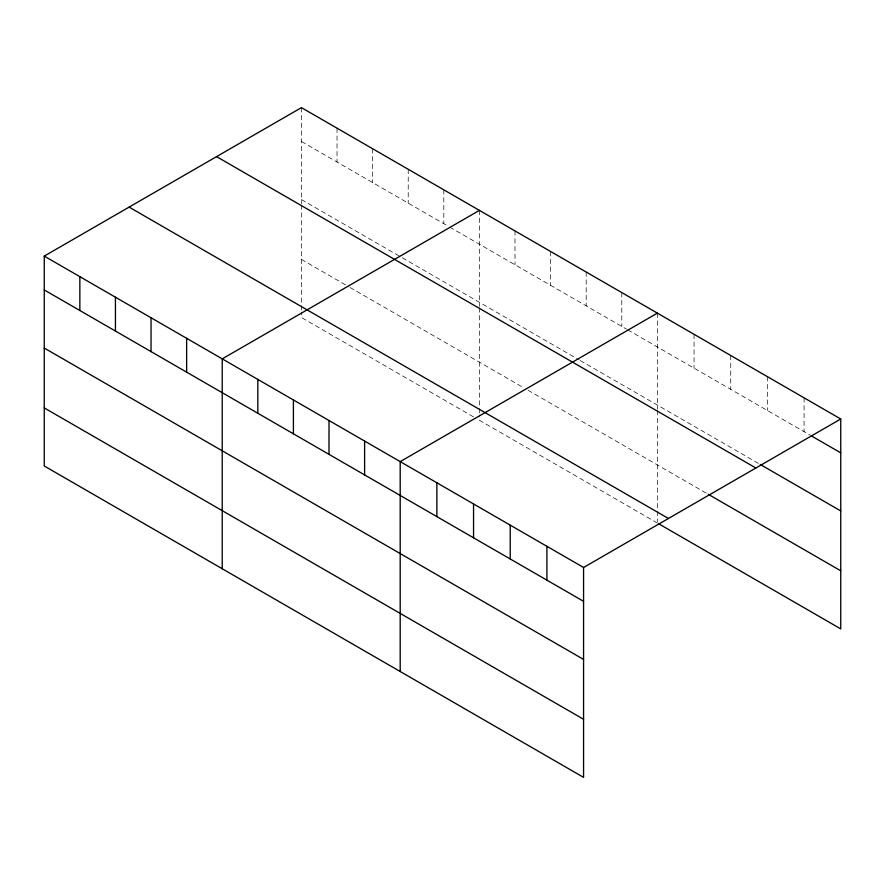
<?xml version="1.0" encoding="UTF-8"?>
<svg xmlns="http://www.w3.org/2000/svg" width="885" height="885" viewBox="0 0 885 885"><rect width="100%" height="100%" fill="white"/><g stroke="black" fill="none" stroke-linecap="round" stroke-linejoin="round"><path stroke-width="0.66" stroke-dasharray="4.42 3.32" d="M301.431 107.627L301.431 203.65M301.431 141.467L448.562 226.416M449.746 227.102L626.536 329.165M627.719 329.851L809.996 435.088M301.431 199.567L401.093 257.104M402.288 257.789L579.078 359.863M580.261 360.549L759.12 463.806M301.431 259.416L348.889 286.817M350.073 287.503L523.312 387.519M528.057 390.263L707.071 493.609M473.475 416.846L301.431 317.516L301.431 312.239M657.378 523.024L479.404 420.264L479.404 414.988M804.078 397.83L804.078 431.67M767.406 376.656L767.406 410.496M730.733 355.482L730.733 389.323M694.05 334.309L694.05 368.149M657.378 313.135L657.378 409.158M657.378 410.518L657.378 509.815M657.378 511.143L657.378 521.696M621.79 292.581L621.79 326.421M586.191 272.038L586.191 305.878M550.592 251.484L550.592 285.324M515.004 230.93L515.004 264.77M479.404 210.387L479.404 306.398M479.404 307.759L479.404 407.067M479.404 408.383L479.404 413.671M443.816 189.832L443.816 223.673M408.217 169.278L408.217 203.119M372.618 148.735L372.618 182.575M337.03 128.181L337.03 162.021M301.431 205.01L301.431 304.307M301.431 305.635L301.431 310.912"/><path stroke-width="1.33" d="M840.75 419.003L583.569 567.484L583.569 777.373L44.25 465.997L44.25 256.108L301.431 107.627L840.75 419.003L840.75 628.892L658.562 523.71M479.404 210.387L222.223 358.867L222.223 568.756M657.378 313.135L400.197 461.616L400.197 671.505M811.18 435.774L840.75 452.843M760.303 464.492L840.75 510.944M216.559 156.623L755.878 467.999M708.254 494.295L840.75 570.792M129.121 207.112L668.44 518.488M44.25 256.108L583.569 567.484M44.25 289.948L583.569 601.324M44.25 348.048L583.569 659.425M44.25 407.908L583.569 719.273M546.897 546.31L546.897 580.151M510.225 525.137L510.225 558.977M473.552 503.963L473.552 537.803M436.869 482.79L436.869 516.63M364.609 441.062L364.609 474.913M329.01 420.519L329.01 454.359M293.411 399.965L293.411 433.805M257.823 379.411L257.823 413.262M186.635 338.313L186.635 372.154M151.036 317.759L151.036 351.61M115.437 297.216L115.437 331.056M79.849 276.662L79.849 310.502"/></g></svg>
